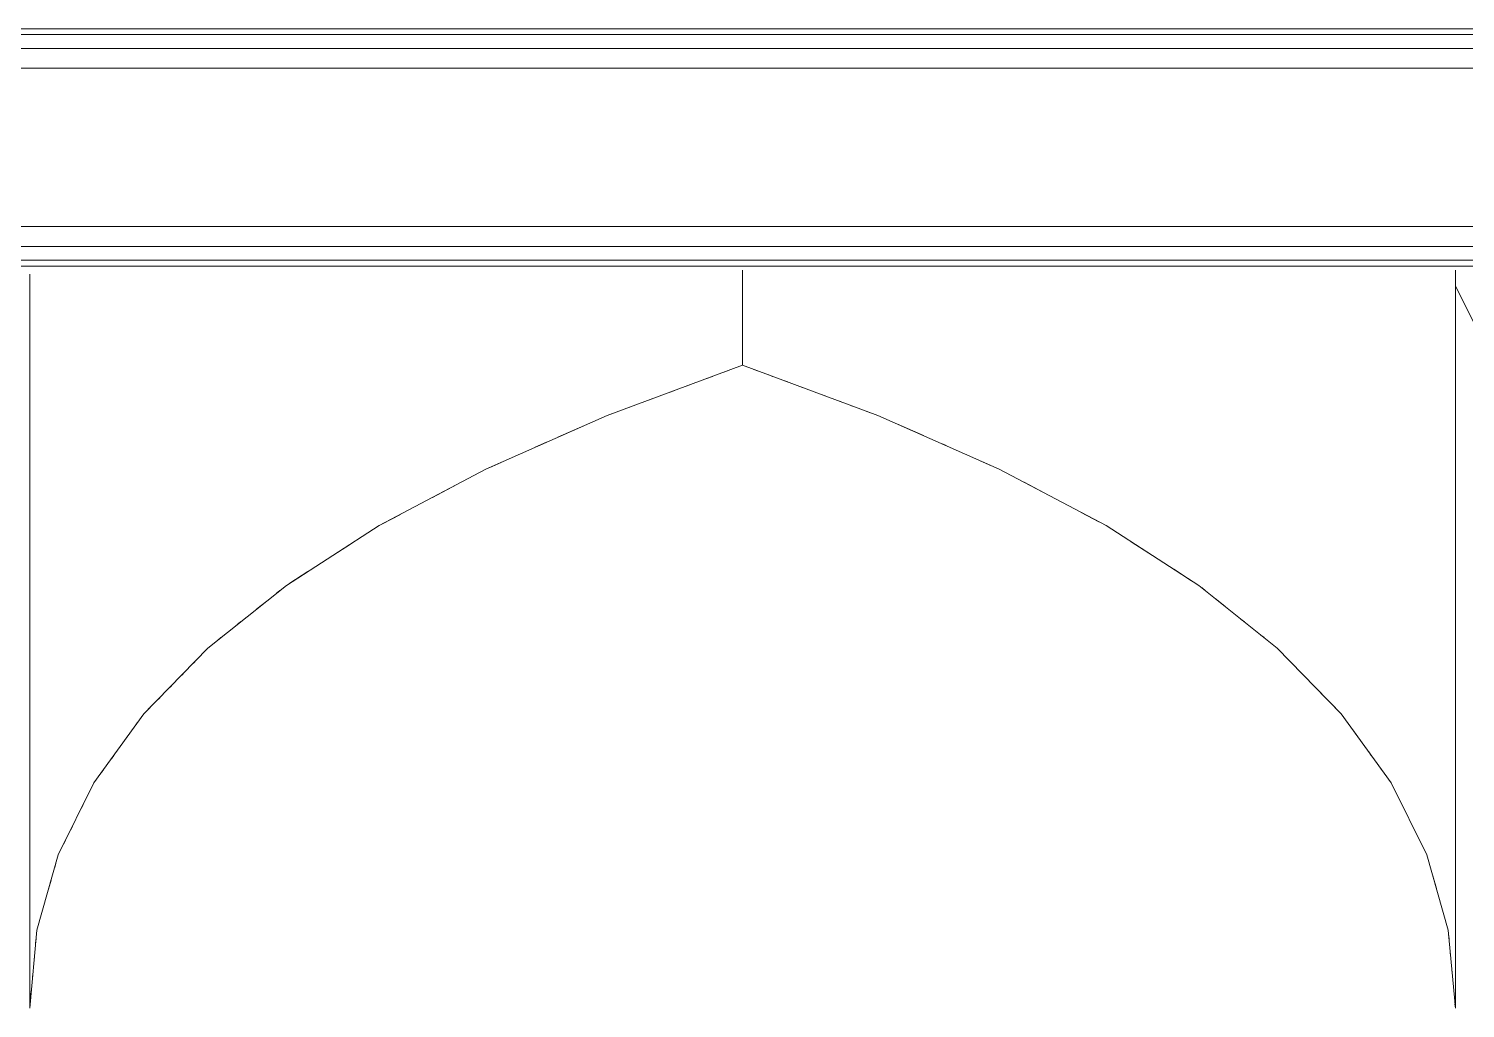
# Model space of a CAD drawing. Header units: metres. Extents: x 10 to 831, y 10 to 584.
# Drawn here: x 214.58 to 243.6, y 372.6 to 392.4 of the extents above; entities that cross this region are included whole.
import ezdxf

# ---------------------------------------------------------------- set-up
doc = ezdxf.new("R2010")
doc.units = ezdxf.units.M
doc.layers.add('VIS', color=8, linetype='Continuous', lineweight=13)

msp = doc.modelspace()

# ---------------------------------------------------------------- linework, layer by layer
at = {"layer": 'VIS'}
for p, q in [((34.12, 392.4), (297.68, 392.4)), ((297.68, 392.4), (34.12, 392.4)), ((34.12, 392.28), (297.68, 392.28)), ((297.8, 392), (34, 392)), ((34, 392), (297.8, 392)), ((297.8, 391.6), (34, 391.6)), ((34, 388.4), (297.8, 388.4)), ((297.8, 388), (34, 388)), ((297.68, 387.72), (34.12, 387.72)), ((213.3472, 387.6), (244.792, 387.6)), ((214.6, 387.4388), (214.6, 372.6)), ((229, 385.6), (229, 387.5166)), ((229, 387.4334), (229, 385.6)), ((243.4, 372.6), (243.4, 387.5194)), ((243.4, 387.2), (243.4, 387.5)), ((243.8, 386.4), (243.4, 387.2)), ((243.4, 387.1162), (243.4, 372.6)), ((226.264, 384.5808), (229, 385.6)), ((228.696, 385.4868), (228.62, 385.4584)), ((229, 385.6), (231.736, 384.5808)), ((229.304, 385.4868), (229.228, 385.515)), ((229.608, 385.3736), (229.532, 385.4018)), ((227.936, 385.2036), (227.86, 385.1754)), ((228.392, 385.3736), (228.164, 385.2886)), ((229.912, 385.2602), (229.836, 385.2886)), ((230.216, 385.147), (230.14, 385.1754)), ((227.176, 384.9206), (227.1, 384.8922)), ((227.632, 385.0904), (227.404, 385.0054)), ((230.672, 384.9772), (230.596, 385.0054)), ((230.976, 384.864), (230.9, 384.8922)), ((223.816, 383.4992), (226.264, 384.5808)), ((226.416, 384.6374), (226.34, 384.6092)), ((226.72, 384.7506), (226.644, 384.7224)), ((231.28, 384.7506), (231.204, 384.779)), ((231.584, 384.6374), (231.508, 384.6658)), ((231.736, 384.5808), (234.184, 383.4992)), ((225.805, 384.378), (225.2696, 384.1414)), ((232.654, 384.1752), (232.1184, 384.4118)), ((225.04, 384.04), (224.8104, 383.9386)), ((233.113, 383.9724), (233.0366, 384.0062)), ((234.031, 383.5668), (233.8016, 383.6682)), ((221.656, 382.3552), (223.816, 383.4992)), ((224.122, 383.6344), (223.8924, 383.533)), ((234.184, 383.4992), (236.344, 382.3552)), ((223.24, 383.1942), (222.736, 382.9272)), ((235.192, 382.9654), (234.688, 383.2322)), ((222.088, 382.584), (221.728, 382.3934)), ((236.2, 382.4314), (235.84, 382.6222)), ((219.784, 381.1488), (221.656, 382.3552)), ((236.344, 382.3552), (238.216, 381.1488)), ((221.08, 381.984), (220.72, 381.752)), ((237.208, 381.7984), (236.848, 382.0304)), ((220.216, 381.4272), (219.856, 381.1952)), ((238.072, 381.2416), (237.712, 381.4736)), ((218.2, 379.88), (219.784, 381.1488)), ((219.652, 381.043), (219.586, 380.9902)), ((238.216, 381.1488), (239.8, 379.88)), ((238.348, 381.043), (238.282, 381.096)), ((219.388, 380.8316), (219.19, 380.673)), ((238.744, 380.7258), (238.546, 380.8844)), ((239.14, 380.4086), (239.074, 380.4616)), ((218.86, 380.4086), (218.794, 380.3558)), ((216.904, 378.5488), (218.2, 379.88)), ((218.464, 380.0914), (218.398, 380.0386)), ((239.536, 380.0914), (239.47, 380.1444)), ((239.8, 379.88), (241.096, 378.5488)), ((217.9644, 379.638), (217.9054, 379.5774)), ((240.0356, 379.638), (239.9768, 379.6984)), ((217.7288, 379.396), (217.6698, 379.3354)), ((240.2712, 379.396), (240.2124, 379.4564)), ((217.4932, 379.1538), (217.4342, 379.0934)), ((240.507, 379.1538), (240.448, 379.2144)), ((217.2574, 378.9118), (217.1986, 378.8514)), ((240.7426, 378.9118), (240.6836, 378.9724)), ((240.9782, 378.6698), (240.9192, 378.7304)), ((215.896, 377.1552), (216.904, 378.5488)), ((217.0218, 378.6698), (216.9628, 378.6094)), ((241.096, 378.5488), (242.104, 377.1552)), ((241.1968, 378.4094), (241.1464, 378.4792)), ((216.6016, 378.1308), (216.5512, 378.061)), ((216.8032, 378.4094), (216.7528, 378.3398)), ((241.3984, 378.1308), (241.348, 378.2004)), ((216.2992, 377.7126), (216.2488, 377.643)), ((241.7008, 377.7126), (241.6504, 377.7824)), ((216.0976, 377.434), (216.0472, 377.3642)), ((241.9024, 377.434), (241.852, 377.5036)), ((215.176, 375.6992), (215.896, 377.1552)), ((215.824, 377.0096), (215.788, 376.9368)), ((242.104, 377.1552), (242.824, 375.6992)), ((242.176, 377.0096), (242.14, 377.0824)), ((215.68, 376.7184), (215.644, 376.6456)), ((242.32, 376.7184), (242.284, 376.7912)), ((215.464, 376.2816), (215.428, 376.2088)), ((242.536, 376.2816), (242.5, 376.3544)), ((215.32, 375.9904), (215.284, 375.9176)), ((242.68, 375.9904), (242.644, 376.0632)), ((214.744, 374.1808), (215.176, 375.6992)), ((215.128, 375.5304), (215.104, 375.4462)), ((242.824, 375.6992), (243.256, 374.1808)), ((242.872, 375.5304), (242.848, 375.6148)), ((243.016, 375.0244), (242.944, 375.2774)), ((215.032, 375.193), (214.96, 374.94)), ((214.84, 374.5182), (214.816, 374.4338)), ((243.16, 374.5182), (243.136, 374.6026)), ((214.6, 372.6), (214.744, 374.1808)), ((243.256, 374.1808), (243.4, 372.6)), ((243.272, 374.0052), (243.264, 374.093)), ((214.728, 374.0052), (214.72, 373.9174)), ((214.696, 373.6538), (214.688, 373.566)), ((243.304, 373.6538), (243.296, 373.7416)), ((214.664, 373.3026), (214.656, 373.2148)), ((243.336, 373.3026), (243.328, 373.3904)), ((214.632, 372.9512), (214.624, 372.8634)), ((243.368, 372.9512), (243.36, 373.0392)), ((243.4, 372.6), (243.392, 372.6878)), ((214.6, 372.6), (214.6, 372.6)), ((243.4, 372.6), (243.4, 372.6))]:
    msp.add_line(p, q, dxfattribs=at)

doc.saveas('drawing.dxf')
